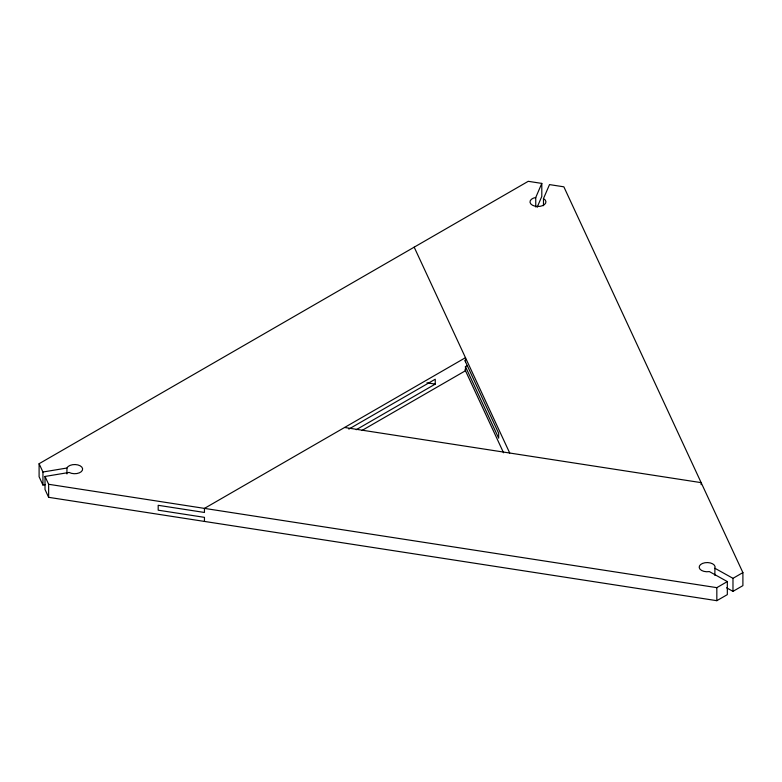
<?xml version="1.0" encoding="UTF-8"?>
<svg xmlns="http://www.w3.org/2000/svg" width="782" height="782" viewBox="0 0 782 782"><rect width="100%" height="100%" fill="white"/><g stroke="black" fill="none" stroke-linecap="round" stroke-linejoin="round"><path stroke-width="1.17" d="M726.595 587.81L732.978 591.358L742.9 585.63L742.9 572.6L563.861 186.82L549.511 184.601L543.48 198.589A7.967 4.594 0 0 1 542.659 205.617A7.967 4.594 0 0 1 530.812 203.926A7.967 4.594 0 0 1 535.748 197.484L541.799 183.408L528.241 181.316L39.1 463.716L39.1 476.756L42.942 485.036L45.346 484.645M537.146 207.279L541.799 196.448L541.799 183.408M348.84 429.103L435.251 379.211L435.251 384.099L356.211 429.729M467.528 365.468L465.476 366.65L465.476 370.727L361.91 430.52M45.014 476.453L48.64 484.283L716.83 587.653L727.328 581.583L727.328 594.623L716.83 600.684L48.64 497.323L45.014 489.493L45.014 476.453L69.148 472.445A7.967 4.594 0 0 0 81.279 471.693A7.967 4.594 0 0 0 77.887 464.928A7.967 4.594 0 0 0 66.939 468.027L42.942 472.005L39.1 463.716M727.328 581.583L709.372 571.583A7.967 4.594 0 0 1 699.235 567.654A7.967 4.594 0 0 1 707.69 562.571A7.967 4.594 0 0 1 714.885 568.26L732.978 578.328L742.9 572.6M426.952 382.818L435.251 384.099M344.588 427.48L701.151 482.641L701.151 484.674M414.186 247.171L509.717 453.022M464.87 360.453L498.662 433.267L498.662 438.155L465.378 366.445M465.036 369.769L503.559 452.778M732.978 578.328L732.978 591.358M716.83 587.653L716.83 600.684M714.885 568.26L714.885 575.376M543.48 198.589L543.48 205.695M535.748 197.484L535.748 206.966M465.476 361.763L465.476 357.687L204.454 508.388L204.454 512.464L158.189 505.299L158.189 510.187L204.454 517.352L204.454 521.418M66.939 468.027L66.939 473.951M48.64 484.283L48.64 497.323M42.942 472.005L42.942 485.036"/></g></svg>
